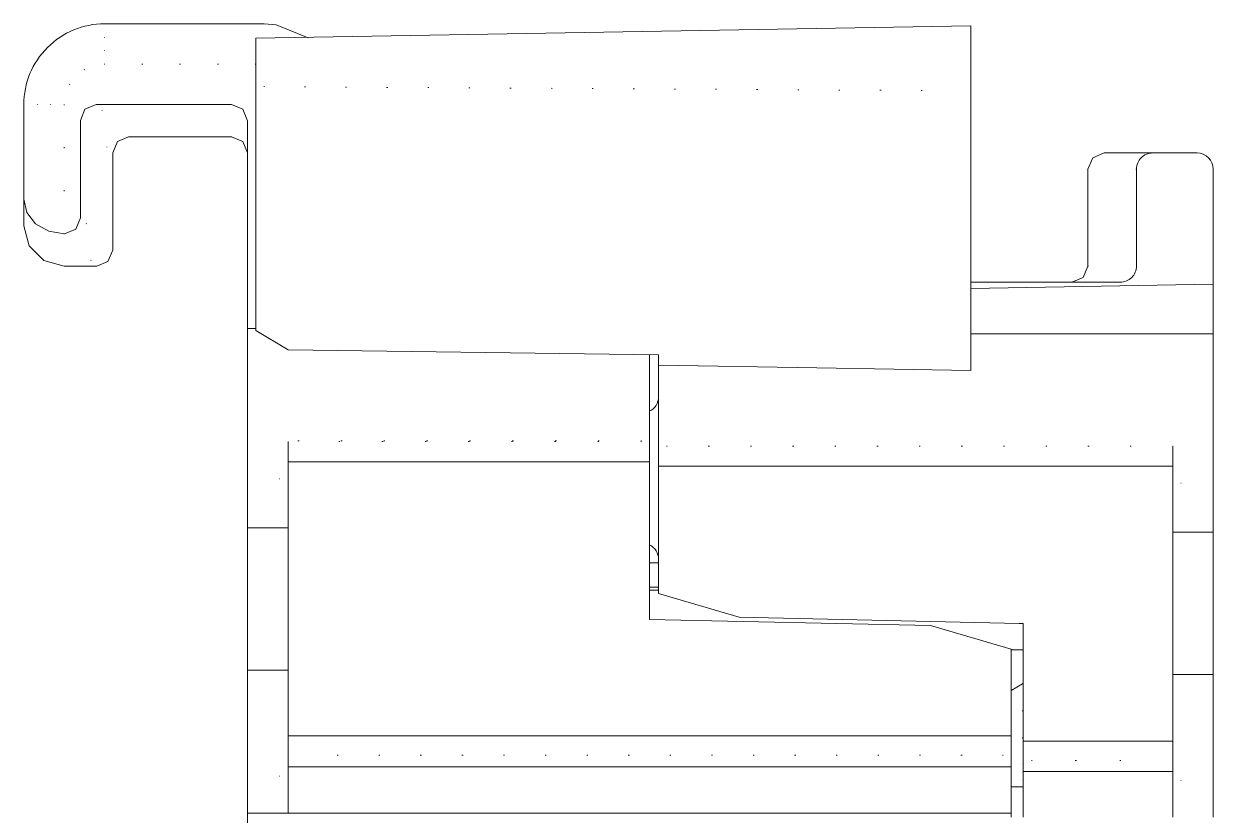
# Model space of a CAD drawing. Header units: inches. Extents: x 17 to 3130, y 15 to 659.
# Drawn here: x 1127.09 to 1141.81, y 257.96 to 267.76 of the extents above; entities that cross this region are included whole.
import ezdxf

# ---------------------------------------------------------------- set-up
doc = ezdxf.new("R2010")
doc.units = ezdxf.units.IN
doc.header["$MEASUREMENT"] = 0
doc.layers.add('Ebene 1', color=7, linetype='Continuous')

msp = doc.modelspace()

# ---------------------------------------------------------------- linework, layer by layer
at = {"layer": 'Ebene 1', "lineweight": 9}
for points in [[(1128.09404, 267.75524), (1127.82894, 267.75514), (1127.57454, 267.64984), (1127.38704, 267.46224), (1127.38704, 267.46224), (1127.19954, 267.27464), (1127.09414, 267.02044), (1127.09414, 266.75524)], [(1141.06414, 266.15524), (1141.01114, 266.15524), (1140.96014, 266.13404), (1140.92274, 266.09654), (1140.92274, 266.09654), (1140.88514, 266.05904), (1140.86414, 266.00824), (1140.86404, 265.95524)], [(1140.66414, 264.55524), (1140.71714, 264.55524), (1140.76804, 264.57624), (1140.80554, 264.61384), (1140.80554, 264.61384), (1140.84304, 264.65124), (1140.86414, 264.70204), (1140.86414, 264.75524)]]:
    msp.add_open_spline(points, degree=3, knots=[0, 0, 0, 0, 0.5, 0.5, 0.5, 0.50000001, 1, 1, 1, 1], dxfattribs=at)
for points in [[(1128.09404, 267.75524), (1128.09404, 267.75524), (1128.09404, 267.75524), (1128.09404, 267.75524)], [(1128.09404, 267.75524), (1128.09404, 267.75524), (1130.06414, 267.75514), (1130.06414, 267.75514)], [(1138.81414, 267.73014), (1138.81414, 267.73014), (1129.96424, 267.57564), (1129.96424, 267.57564)], [(1130.06414, 267.75514), (1130.06414, 267.75514), (1130.06414, 267.75514), (1130.06414, 267.75514)], [(1130.06414, 267.75514), (1130.06414, 267.75514), (1130.06934, 267.75514), (1130.06934, 267.75514)], [(1130.06934, 267.75514), (1130.06934, 267.75514), (1130.06934, 267.75514), (1130.06934, 267.75514)], [(1130.06934, 267.75514), (1130.06934, 267.75514), (1130.21624, 267.74354), (1130.21624, 267.74354)], [(1130.21624, 267.74354), (1130.21624, 267.74354), (1130.21624, 267.74354), (1130.21624, 267.74354)], [(1130.21624, 267.74354), (1130.21624, 267.74354), (1130.61274, 267.58244), (1130.61274, 267.58244)], [(1138.81414, 267.73014), (1138.81414, 267.73014), (1138.81414, 267.73014), (1138.81414, 267.73014)], [(1138.81414, 267.73014), (1138.81414, 267.73014), (1138.81414, 267.66244), (1138.81414, 267.66244)], [(1138.81414, 267.66244), (1138.81414, 267.66244), (1138.81414, 267.66244), (1138.81414, 267.66244)], [(1138.81414, 267.66244), (1138.81414, 267.66244), (1138.81414, 267.47434), (1138.81414, 267.47434)], [(1129.96414, 267.52524), (1129.96414, 267.52524), (1129.96424, 267.57564), (1129.96424, 267.57564)], [(1129.96414, 267.52524), (1129.96414, 267.52524), (1129.96414, 267.52524), (1129.96414, 267.52524)], [(1129.96414, 267.38574), (1129.96414, 267.38574), (1129.96414, 267.52524), (1129.96414, 267.52524)], [(1129.96424, 267.57564), (1129.96424, 267.57564), (1129.96424, 267.57564), (1129.96424, 267.57564)], [(1138.81414, 267.47434), (1138.81414, 267.47434), (1138.81414, 267.47434), (1138.81414, 267.47434)], [(1138.81414, 267.47434), (1138.81414, 267.47434), (1138.81414, 267.20844), (1138.81414, 267.20844)], [(1129.96414, 267.38574), (1129.96414, 267.38574), (1129.96414, 267.38574), (1129.96414, 267.38574)], [(1129.96414, 267.18834), (1129.96414, 267.18834), (1129.96414, 267.38574), (1129.96414, 267.38574)], [(1129.96414, 267.18834), (1129.96414, 267.18834), (1129.96414, 267.18834), (1129.96414, 267.18834)], [(1129.96424, 266.97784), (1129.96424, 266.97784), (1129.96414, 267.18834), (1129.96414, 267.18834)], [(1138.81414, 267.20844), (1138.81414, 267.20844), (1138.81404, 266.92504), (1138.81404, 266.92504)], [(1138.81414, 267.20844), (1138.81414, 267.20844), (1138.81414, 267.20844), (1138.81414, 267.20844)], [(1129.96414, 263.95674), (1129.96414, 263.95674), (1129.96424, 266.97784), (1129.96424, 266.97784)], [(1129.96424, 266.97784), (1129.96424, 266.97784), (1129.96424, 266.97784), (1129.96424, 266.97784)], [(1138.81404, 266.92504), (1138.81404, 266.92504), (1138.81404, 266.92504), (1138.81404, 266.92504)], [(1138.81404, 266.92504), (1138.81404, 266.92504), (1138.81414, 263.46184), (1138.81414, 263.46184)], [(1127.09414, 266.75524), (1127.09414, 266.75524), (1127.09414, 266.75524), (1127.09414, 266.75524)], [(1127.09414, 265.58154), (1127.09414, 265.58154), (1127.09414, 266.75524), (1127.09414, 266.75524)], [(1127.85164, 266.69764), (1127.85164, 266.69764), (1127.99164, 266.75524), (1127.99164, 266.75524)], [(1127.99164, 266.75524), (1127.99164, 266.75524), (1127.99164, 266.75524), (1127.99164, 266.75524)], [(1127.99164, 266.75524), (1127.99164, 266.75524), (1129.66414, 266.75524), (1129.66414, 266.75524)], [(1129.66414, 266.75524), (1129.66414, 266.75524), (1129.66414, 266.75524), (1129.66414, 266.75524)], [(1129.66414, 266.75524), (1129.66414, 266.75524), (1129.80554, 266.69584), (1129.80554, 266.69584)], [(1127.79414, 266.55764), (1127.79414, 266.55764), (1127.85164, 266.69764), (1127.85164, 266.69764)], [(1129.80554, 266.69584), (1129.80554, 266.69584), (1129.80554, 266.69584), (1129.80554, 266.69584)], [(1129.80554, 266.69584), (1129.80554, 266.69584), (1129.86414, 266.55264), (1129.86414, 266.55264)], [(1127.79414, 266.55764), (1127.79414, 266.55764), (1127.79414, 266.55764), (1127.79414, 266.55764)], [(1127.79414, 265.35264), (1127.79414, 265.35264), (1127.79414, 266.55764), (1127.79414, 266.55764)], [(1129.86414, 266.55264), (1129.86414, 266.55264), (1129.86414, 266.55264), (1129.86414, 266.55264)], [(1129.86414, 263.98024), (1129.86414, 263.98024), (1129.86414, 266.55264), (1129.86414, 266.55264)], [(1128.25264, 266.29664), (1128.25264, 266.29664), (1128.19414, 266.15764), (1128.19414, 266.15764)], [(1128.39164, 266.35504), (1128.39164, 266.35504), (1128.25264, 266.29664), (1128.25264, 266.29664)], [(1128.39164, 266.35504), (1128.39164, 266.35504), (1128.39404, 266.35524), (1128.39404, 266.35524)], [(1128.39404, 266.35524), (1128.39404, 266.35524), (1128.39404, 266.35524), (1128.39404, 266.35524)], [(1129.66414, 266.35524), (1129.66414, 266.35524), (1128.39404, 266.35524), (1128.39404, 266.35524)], [(1129.66414, 266.35524), (1129.66414, 266.35524), (1129.66414, 266.35524), (1129.66414, 266.35524)], [(1129.80554, 266.29664), (1129.80554, 266.29664), (1129.66414, 266.35524), (1129.66414, 266.35524)], [(1129.80554, 266.29664), (1129.80554, 266.29664), (1129.80554, 266.29664), (1129.80554, 266.29664)], [(1129.86414, 266.15524), (1129.86414, 266.15524), (1129.80554, 266.29664), (1129.80554, 266.29664)], [(1128.19414, 266.15524), (1128.19414, 266.15524), (1128.19414, 266.15764), (1128.19414, 266.15764)], [(1128.19414, 266.15524), (1128.19414, 266.15524), (1128.19414, 266.15524), (1128.19414, 266.15524)], [(1128.19414, 266.15524), (1128.19414, 266.15524), (1128.19414, 264.95524), (1128.19414, 264.95524)], [(1140.32264, 266.09664), (1140.32264, 266.09664), (1140.46404, 266.15524), (1140.46404, 266.15524)], [(1140.46404, 266.15524), (1140.46404, 266.15524), (1140.46404, 266.15524), (1140.46404, 266.15524)], [(1140.46404, 266.15524), (1140.46404, 266.15524), (1141.06414, 266.15524), (1141.06414, 266.15524)], [(1141.06414, 266.15524), (1141.06414, 266.15524), (1141.06414, 266.15524), (1141.06414, 266.15524)], [(1141.61404, 266.15524), (1141.61404, 266.15524), (1141.06414, 266.15524), (1141.06414, 266.15524)], [(1141.81414, 265.95524), (1141.81414, 266.06564), (1141.72464, 266.15514), (1141.61404, 266.15524)], [(1140.26414, 265.95524), (1140.26414, 265.95524), (1140.32264, 266.09664), (1140.32264, 266.09664)], [(1140.26414, 265.95524), (1140.26414, 265.95524), (1140.26414, 265.95524), (1140.26414, 265.95524)], [(1140.26414, 264.75524), (1140.26414, 264.75524), (1140.26414, 265.95524), (1140.26414, 265.95524)], [(1140.86404, 265.95524), (1140.86404, 265.95524), (1140.86404, 265.95524), (1140.86404, 265.95524)], [(1140.86414, 264.75524), (1140.86414, 264.75524), (1140.86404, 265.95524), (1140.86404, 265.95524)], [(1141.81414, 265.95524), (1141.81414, 265.95524), (1141.81414, 265.95524), (1141.81414, 265.95524)], [(1141.81414, 264.53014), (1141.81414, 264.53014), (1141.81414, 265.95524), (1141.81414, 265.95524)], [(1127.09414, 265.58154), (1127.09414, 265.58154), (1127.09414, 265.58154), (1127.09414, 265.58154)], [(1127.09414, 265.25524), (1127.09414, 265.25524), (1127.09414, 265.58154), (1127.09414, 265.58154)], [(1127.09414, 265.58154), (1127.09414, 265.58154), (1127.09414, 265.58154), (1127.09414, 265.58154)], [(1127.13224, 265.41844), (1127.13224, 265.41844), (1127.09414, 265.58154), (1127.09414, 265.58154)], [(1127.13224, 265.41844), (1127.13224, 265.41844), (1127.13224, 265.41844), (1127.13224, 265.41844)], [(1127.24064, 265.28004), (1127.24064, 265.28004), (1127.13224, 265.41844), (1127.13224, 265.41844)], [(1127.24064, 265.28004), (1127.24064, 265.28004), (1127.24064, 265.28004), (1127.24064, 265.28004)], [(1127.40284, 265.18764), (1127.40284, 265.18764), (1127.24064, 265.28004), (1127.24064, 265.28004)], [(1127.73664, 265.21264), (1127.73664, 265.21264), (1127.79414, 265.35264), (1127.79414, 265.35264)], [(1127.09414, 265.25524), (1127.09414, 265.25524), (1127.09414, 265.25524), (1127.09414, 265.25524)], [(1127.16114, 265.00524), (1127.16114, 265.00524), (1127.09414, 265.25524), (1127.09414, 265.25524)], [(1127.40284, 265.18764), (1127.40284, 265.18764), (1127.40284, 265.18764), (1127.40284, 265.18764)], [(1127.59414, 265.15524), (1127.59414, 265.15524), (1127.40284, 265.18764), (1127.40284, 265.18764)], [(1127.59414, 265.15524), (1127.59414, 265.15524), (1127.59414, 265.15524), (1127.59414, 265.15524)], [(1127.59414, 265.15524), (1127.59414, 265.15524), (1127.59664, 265.15524), (1127.59664, 265.15524)], [(1127.59664, 265.15524), (1127.59664, 265.15524), (1127.73664, 265.21264), (1127.73664, 265.21264)], [(1127.16114, 265.00524), (1127.16114, 265.00524), (1127.16114, 265.00524), (1127.16114, 265.00524)], [(1127.34404, 264.82204), (1127.34404, 264.82204), (1127.16114, 265.00524), (1127.16114, 265.00524)], [(1127.34404, 264.82204), (1127.34404, 264.82204), (1127.34404, 264.82204), (1127.34404, 264.82204)], [(1127.59414, 264.75524), (1127.59414, 264.75524), (1127.34404, 264.82204), (1127.34404, 264.82204)], [(1128.19414, 264.95264), (1128.19414, 264.95264), (1128.13554, 264.81364), (1128.13554, 264.81364)], [(1128.19414, 264.95524), (1128.19414, 264.95524), (1128.19414, 264.95524), (1128.19414, 264.95524)], [(1128.19414, 264.95264), (1128.19414, 264.95264), (1128.19414, 264.95524), (1128.19414, 264.95524)], [(1127.59414, 264.75524), (1127.59414, 264.75524), (1127.59414, 264.75524), (1127.59414, 264.75524)], [(1127.99414, 264.75524), (1127.99414, 264.75524), (1127.59414, 264.75524), (1127.59414, 264.75524)], [(1127.99414, 264.75524), (1127.99414, 264.75524), (1127.99414, 264.75524), (1127.99414, 264.75524)], [(1127.99414, 264.75524), (1127.99414, 264.75524), (1127.99664, 264.75524), (1127.99664, 264.75524)], [(1128.13554, 264.81364), (1128.13554, 264.81364), (1127.99664, 264.75524), (1127.99664, 264.75524)], [(1140.20554, 264.61384), (1140.20554, 264.61384), (1140.26414, 264.75524), (1140.26414, 264.75524)], [(1138.81414, 264.55524), (1138.81414, 264.55524), (1138.81414, 264.55524), (1138.81414, 264.55524)], [(1140.66414, 264.55524), (1140.66414, 264.55524), (1138.81414, 264.55524), (1138.81414, 264.55524)], [(1141.81414, 264.53024), (1141.81414, 264.53024), (1138.81414, 264.47774), (1138.81414, 264.47774)], [(1140.06414, 264.55524), (1140.06414, 264.55524), (1140.20554, 264.61384), (1140.20554, 264.61384)], [(1141.81414, 264.53024), (1141.81414, 264.53024), (1141.81414, 264.53024), (1141.81414, 264.53024)], [(1141.81414, 264.53024), (1141.81414, 264.53024), (1141.81424, 263.91454), (1141.81424, 263.91454)], [(1129.86414, 263.98024), (1129.86414, 263.98024), (1129.86414, 263.98024), (1129.86414, 263.98024)], [(1129.86414, 263.98024), (1129.86414, 263.98024), (1129.86414, 263.92664), (1129.86414, 263.92664)], [(1129.86414, 263.98024), (1129.86414, 263.98024), (1129.86414, 263.98024), (1129.86414, 263.98024)], [(1129.96424, 263.98024), (1129.96424, 263.98024), (1129.86414, 263.98024), (1129.86414, 263.98024)], [(1129.96414, 263.95674), (1129.96414, 263.95674), (1129.96414, 263.95674), (1129.96414, 263.95674)], [(1130.36414, 263.71864), (1130.36414, 263.71864), (1129.96414, 263.95674), (1129.96414, 263.95674)], [(1129.86414, 263.92664), (1129.86414, 263.92664), (1129.86414, 263.92664), (1129.86414, 263.92664)], [(1129.86414, 263.92664), (1129.86414, 263.92664), (1129.86414, 263.77184), (1129.86414, 263.77184)], [(1138.81414, 263.91454), (1138.81414, 263.91454), (1138.81414, 263.91454), (1138.81414, 263.91454)], [(1138.81414, 263.91454), (1138.81414, 263.91454), (1141.81424, 263.91454), (1141.81424, 263.91454)], [(1141.81424, 263.91454), (1141.81424, 263.91454), (1141.81414, 263.86104), (1141.81414, 263.86104)], [(1141.81414, 263.86104), (1141.81414, 263.86104), (1141.81414, 263.86104), (1141.81414, 263.86104)], [(1141.81414, 263.86104), (1141.81414, 263.86104), (1141.81414, 263.70614), (1141.81414, 263.70614)], [(1141.81424, 263.91454), (1141.81424, 263.91454), (1141.81424, 263.91454), (1141.81424, 263.91454)], [(1129.86414, 263.77184), (1129.86414, 263.77184), (1129.86414, 263.77184), (1129.86414, 263.77184)], [(1129.86414, 263.77184), (1129.86414, 263.77184), (1129.86414, 263.53214), (1129.86414, 263.53214)], [(1130.36414, 263.71864), (1130.36414, 263.71864), (1130.36414, 263.71864), (1130.36414, 263.71864)], [(1134.94914, 263.65424), (1134.94914, 263.65424), (1130.36414, 263.71864), (1130.36414, 263.71864)], [(1134.83904, 263.65584), (1134.83904, 263.65584), (1134.83904, 263.65584), (1134.83904, 263.65584)], [(1134.83904, 263.65584), (1134.83904, 263.65584), (1134.83914, 263.33324), (1134.83914, 263.33324)], [(1134.94914, 263.65424), (1134.94914, 263.65424), (1134.94914, 263.65424), (1134.94914, 263.65424)], [(1134.94914, 263.52844), (1134.94914, 263.52844), (1134.94914, 263.65424), (1134.94914, 263.65424)], [(1141.81414, 263.70614), (1141.81414, 263.70614), (1141.81414, 263.70614), (1141.81414, 263.70614)], [(1141.81414, 263.70614), (1141.81414, 263.70614), (1141.81414, 263.46644), (1141.81414, 263.46644)], [(1129.86414, 263.53214), (1129.86414, 263.53214), (1129.86414, 263.53214), (1129.86414, 263.53214)], [(1129.86414, 263.53214), (1129.86414, 263.53214), (1129.86414, 263.23344), (1129.86414, 263.23344)], [(1134.94914, 263.52844), (1134.94914, 263.52844), (1134.94914, 263.52844), (1134.94914, 263.52844)], [(1136.90874, 263.49564), (1136.90874, 263.49564), (1134.94914, 263.52844), (1134.94914, 263.52844)], [(1134.94914, 263.52844), (1134.94914, 263.52844), (1134.94914, 263.52844), (1134.94914, 263.52844)], [(1134.94914, 263.52844), (1134.94914, 263.52844), (1134.94914, 263.21664), (1134.94914, 263.21664)], [(1136.90874, 263.49564), (1136.90874, 263.49564), (1136.90874, 263.49564), (1136.90874, 263.49564)], [(1138.81414, 263.46184), (1138.81414, 263.46184), (1136.90874, 263.49564), (1136.90874, 263.49564)], [(1141.81414, 263.46644), (1141.81414, 263.46644), (1141.81414, 263.46644), (1141.81414, 263.46644)], [(1141.81414, 263.46644), (1141.81414, 263.46644), (1141.81414, 263.16764), (1141.81414, 263.16764)], [(1129.86414, 263.23344), (1129.86414, 263.23344), (1129.86414, 263.23344), (1129.86414, 263.23344)], [(1129.86414, 263.23344), (1129.86414, 263.23344), (1129.86414, 262.90744), (1129.86414, 262.90744)], [(1134.83914, 263.33324), (1134.83914, 263.33324), (1134.83914, 263.33324), (1134.83914, 263.33324)], [(1134.83914, 263.33324), (1134.83914, 263.33324), (1134.83914, 262.95984), (1134.83914, 262.95984)], [(1134.94914, 263.21664), (1134.94914, 263.21664), (1134.94914, 263.21664), (1134.94914, 263.21664)], [(1134.94914, 263.21664), (1134.94914, 263.21664), (1134.94914, 262.86724), (1134.94914, 262.86724)], [(1134.83914, 262.95664), (1134.90654, 262.99054), (1134.94914, 263.05964), (1134.94914, 263.13524)], [(1141.81414, 263.16764), (1141.81414, 263.16764), (1141.81414, 263.16764), (1141.81414, 263.16764)], [(1141.81414, 263.16764), (1141.81414, 263.16764), (1141.81414, 262.84194), (1141.81414, 262.84194)], [(1129.86414, 262.90744), (1129.86414, 262.90744), (1129.86414, 262.90744), (1129.86414, 262.90744)], [(1129.86414, 262.90744), (1129.86414, 262.90744), (1129.86414, 262.58944), (1129.86414, 262.58944)], [(1134.83914, 262.95984), (1134.83914, 262.95984), (1134.83914, 262.95984), (1134.83914, 262.95984)], [(1134.83914, 262.95984), (1134.83914, 262.95984), (1134.83914, 262.58944), (1134.83914, 262.58944)], [(1134.94914, 262.86724), (1134.94914, 262.86724), (1134.94914, 262.86724), (1134.94914, 262.86724)], [(1134.94914, 262.86724), (1134.94914, 262.86724), (1134.94914, 262.52384), (1134.94914, 262.52384)], [(1141.81414, 262.84194), (1141.81414, 262.84194), (1141.81414, 262.84194), (1141.81414, 262.84194)], [(1141.81414, 262.84194), (1141.81414, 262.84194), (1141.81424, 262.52384), (1141.81424, 262.52384)], [(1129.86414, 262.58944), (1129.86414, 262.58944), (1129.86414, 262.58944), (1129.86414, 262.58944)], [(1129.86414, 262.58944), (1129.86414, 262.58944), (1129.86414, 262.12244), (1129.86414, 262.12244)], [(1130.36414, 262.58264), (1130.36414, 262.58264), (1130.36414, 262.58264), (1130.36414, 262.58264)], [(1130.36414, 262.58264), (1130.36414, 262.58264), (1130.36414, 262.12244), (1130.36414, 262.12244)], [(1134.83914, 262.58944), (1134.83914, 262.58944), (1134.83914, 262.58944), (1134.83914, 262.58944)], [(1134.83914, 262.58944), (1134.83914, 262.58944), (1134.83914, 262.58264), (1134.83914, 262.58264)], [(1134.83914, 262.58264), (1134.83914, 262.58264), (1134.83914, 262.58264), (1134.83914, 262.58264)], [(1134.83914, 262.39984), (1134.83914, 262.39984), (1134.83914, 262.58264), (1134.83914, 262.58264)], [(1134.94914, 262.52384), (1134.94914, 262.52384), (1134.94914, 262.52384), (1134.94914, 262.52384)], [(1134.94914, 262.52384), (1134.94914, 262.52384), (1134.94914, 262.34324), (1134.94914, 262.34324)], [(1141.31414, 262.52394), (1141.31414, 262.52394), (1141.31414, 262.52394), (1141.31414, 262.52394)], [(1141.31414, 262.52394), (1141.31414, 262.52394), (1141.31414, 262.06804), (1141.31414, 262.06804)], [(1141.81424, 262.52384), (1141.81424, 262.52384), (1141.81414, 262.06804), (1141.81414, 262.06804)], [(1141.81424, 262.52384), (1141.81424, 262.52384), (1141.81424, 262.52384), (1141.81424, 262.52384)], [(1130.36414, 262.33144), (1130.36414, 262.33144), (1130.36414, 262.33144), (1130.36414, 262.33144)], [(1130.36414, 262.33144), (1130.36414, 262.33144), (1134.83914, 262.33144), (1134.83914, 262.33144)], [(1134.83914, 262.39984), (1134.83914, 262.39984), (1134.83914, 262.39984), (1134.83914, 262.39984)], [(1134.83914, 262.33144), (1134.83914, 262.33144), (1134.83914, 262.39984), (1134.83914, 262.39984)], [(1134.83914, 262.33134), (1134.83914, 262.33134), (1134.83914, 262.33134), (1134.83914, 262.33134)], [(1134.83914, 262.33134), (1134.83914, 262.33134), (1134.83914, 260.38024), (1134.83914, 260.38024)], [(1134.94914, 262.34324), (1134.94914, 262.34324), (1134.94914, 262.34324), (1134.94914, 262.34324)], [(1134.94914, 262.34324), (1134.94914, 262.34324), (1134.94914, 262.27534), (1134.94914, 262.27534)], [(1134.94914, 262.27534), (1134.94914, 262.27534), (1141.31414, 262.27544), (1141.31414, 262.27544)], [(1134.94914, 262.27534), (1134.94914, 262.27534), (1134.94914, 262.27534), (1134.94914, 262.27534)], [(1134.94914, 262.27534), (1134.94914, 262.27534), (1134.94914, 262.27534), (1134.94914, 262.27534)], [(1134.94914, 262.27534), (1134.94914, 262.27534), (1134.94914, 260.69974), (1134.94914, 260.69974)], [(1129.86414, 262.12244), (1129.86414, 262.12244), (1129.86414, 262.12244), (1129.86414, 262.12244)], [(1129.86414, 262.12244), (1129.86414, 262.12244), (1129.86414, 261.80204), (1129.86414, 261.80204)], [(1130.36414, 262.12244), (1130.36414, 262.12244), (1130.36414, 262.12244), (1130.36414, 262.12244)], [(1130.36414, 262.12244), (1130.36414, 262.12244), (1130.36414, 261.80204), (1130.36414, 261.80204)], [(1141.31414, 262.06804), (1141.31414, 262.06804), (1141.31414, 262.06804), (1141.31414, 262.06804)], [(1141.31414, 262.06804), (1141.31414, 262.06804), (1141.31414, 261.74744), (1141.31414, 261.74744)], [(1141.81414, 262.06804), (1141.81414, 262.06804), (1141.81414, 262.06804), (1141.81414, 262.06804)], [(1141.81414, 262.06804), (1141.81414, 262.06804), (1141.81414, 261.74744), (1141.81414, 261.74744)], [(1129.86414, 261.80204), (1129.86414, 261.80204), (1129.86414, 261.80204), (1129.86414, 261.80204)], [(1129.86414, 261.80204), (1129.86414, 261.80204), (1129.86414, 261.58814), (1129.86414, 261.58814)], [(1130.36414, 261.80204), (1130.36414, 261.80204), (1130.36414, 261.80204), (1130.36414, 261.80204)], [(1130.36414, 261.80204), (1130.36414, 261.80204), (1130.36414, 261.58814), (1130.36414, 261.58814)], [(1141.31414, 261.74744), (1141.31414, 261.74744), (1141.31414, 261.74744), (1141.31414, 261.74744)], [(1141.31414, 261.74744), (1141.31414, 261.74744), (1141.31414, 261.53374), (1141.31414, 261.53374)], [(1141.81414, 261.74744), (1141.81414, 261.74744), (1141.81414, 261.74744), (1141.81414, 261.74744)], [(1141.81414, 261.74744), (1141.81414, 261.74744), (1141.81414, 261.53364), (1141.81414, 261.53364)], [(1129.86414, 261.58814), (1129.86414, 261.58814), (1129.86414, 261.58814), (1129.86414, 261.58814)], [(1129.86414, 261.58814), (1129.86414, 261.58814), (1129.86414, 261.51314), (1129.86414, 261.51314)], [(1130.36414, 261.58814), (1130.36414, 261.58814), (1130.36414, 261.58814), (1130.36414, 261.58814)], [(1130.36414, 261.58814), (1130.36414, 261.58814), (1130.36414, 261.51314), (1130.36414, 261.51314)], [(1129.86414, 261.51314), (1129.86414, 261.51314), (1129.86414, 261.51314), (1129.86414, 261.51314)], [(1129.86414, 261.51314), (1129.86414, 261.51314), (1130.36414, 261.51314), (1130.36414, 261.51314)], [(1129.86414, 261.51314), (1129.86414, 261.51314), (1129.86414, 261.51314), (1129.86414, 261.51314)], [(1129.86414, 259.75174), (1129.86414, 259.75174), (1129.86414, 261.51314), (1129.86414, 261.51314)], [(1130.36414, 261.51314), (1130.36414, 261.51314), (1130.36414, 261.51314), (1130.36414, 261.51314)], [(1130.36414, 259.75164), (1130.36414, 259.75164), (1130.36414, 261.51314), (1130.36414, 261.51314)], [(1141.31414, 261.53374), (1141.31414, 261.53374), (1141.31414, 261.53374), (1141.31414, 261.53374)], [(1141.31414, 261.53374), (1141.31414, 261.53374), (1141.31414, 261.45874), (1141.31414, 261.45874)], [(1141.31414, 261.45874), (1141.31414, 261.45874), (1141.31414, 261.45874), (1141.31414, 261.45874)], [(1141.31414, 261.45874), (1141.31414, 261.45874), (1141.81414, 261.45874), (1141.81414, 261.45874)], [(1141.31414, 261.45874), (1141.31414, 261.45874), (1141.31414, 261.45874), (1141.31414, 261.45874)], [(1141.31414, 261.45874), (1141.31414, 261.45874), (1141.31414, 259.69714), (1141.31414, 259.69714)], [(1141.81414, 261.53364), (1141.81414, 261.53364), (1141.81414, 261.53364), (1141.81414, 261.53364)], [(1141.81414, 261.53364), (1141.81414, 261.53364), (1141.81414, 261.45874), (1141.81414, 261.45874)], [(1141.81414, 261.45874), (1141.81414, 261.45874), (1141.81414, 261.45874), (1141.81414, 261.45874)], [(1141.81414, 261.45874), (1141.81414, 261.45874), (1141.81414, 259.69724), (1141.81414, 259.69724)], [(1134.94914, 261.12514), (1134.94914, 261.20074), (1134.90654, 261.26984), (1134.83904, 261.30374)], [(1134.83914, 261.08014), (1134.83914, 261.08014), (1134.83914, 261.08014), (1134.83914, 261.08014)], [(1134.83914, 261.08014), (1134.83914, 261.08014), (1134.94914, 261.08014), (1134.94914, 261.08014)], [(1134.83914, 261.08014), (1134.83914, 261.08014), (1134.83914, 261.08014), (1134.83914, 261.08014)], [(1134.94914, 261.08014), (1134.94914, 261.08014), (1134.83914, 261.08014), (1134.83914, 261.08014)], [(1134.94914, 260.69974), (1134.94914, 260.69974), (1134.94914, 260.69974), (1134.94914, 260.69974)], [(1134.94914, 260.69974), (1134.94914, 260.69974), (1135.94884, 260.40784), (1135.94884, 260.40784)], [(1135.94884, 260.40784), (1135.94884, 260.40784), (1135.94884, 260.40784), (1135.94884, 260.40784)], [(1135.94884, 260.40784), (1135.94884, 260.40784), (1139.41404, 260.33024), (1139.41404, 260.33024)], [(1134.83914, 260.38024), (1134.83914, 260.38024), (1134.83914, 260.38024), (1134.83914, 260.38024)], [(1138.31434, 260.30254), (1138.31434, 260.30254), (1134.83914, 260.38024), (1134.83914, 260.38024)], [(1138.31434, 260.30254), (1138.31434, 260.30254), (1138.31434, 260.30254), (1138.31434, 260.30254)], [(1139.31414, 260.01044), (1139.31414, 260.01044), (1138.31434, 260.30254), (1138.31434, 260.30254)], [(1139.41404, 260.33024), (1139.41404, 260.33024), (1139.41404, 260.33024), (1139.41404, 260.33024)], [(1139.41404, 260.33024), (1139.41404, 260.33024), (1139.46404, 260.33024), (1139.46404, 260.33024)], [(1139.46404, 260.33024), (1139.46404, 260.33024), (1139.46404, 260.33024), (1139.46404, 260.33024)], [(1139.46404, 260.33024), (1139.46404, 260.33024), (1139.46404, 258.87234), (1139.46404, 258.87234)], [(1139.31414, 260.01044), (1139.31414, 260.01044), (1139.31414, 260.01044), (1139.31414, 260.01044)], [(1139.31414, 258.93704), (1139.31414, 258.93704), (1139.31414, 260.01044), (1139.31414, 260.01044)], [(1129.86414, 259.75174), (1129.86414, 259.75174), (1129.86414, 259.75174), (1129.86414, 259.75174)], [(1129.86414, 259.75174), (1129.86414, 259.75174), (1129.86414, 259.53204), (1129.86414, 259.53204)], [(1129.86414, 259.75174), (1129.86414, 259.75174), (1129.86414, 259.75174), (1129.86414, 259.75174)], [(1130.36414, 259.75164), (1130.36414, 259.75164), (1129.86414, 259.75174), (1129.86414, 259.75174)], [(1130.36414, 259.75164), (1130.36414, 259.75164), (1130.36404, 259.53204), (1130.36404, 259.53204)], [(1130.36414, 259.75164), (1130.36414, 259.75164), (1130.36414, 259.75164), (1130.36414, 259.75164)], [(1141.31414, 259.69714), (1141.31414, 259.69714), (1141.81414, 259.69724), (1141.81414, 259.69724)], [(1141.31414, 259.69714), (1141.31414, 259.69714), (1141.31414, 259.69714), (1141.31414, 259.69714)], [(1141.31414, 259.69714), (1141.31414, 259.69714), (1141.31414, 259.69714), (1141.31414, 259.69714)], [(1141.31414, 259.69714), (1141.31414, 259.69714), (1141.31414, 259.47764), (1141.31414, 259.47764)], [(1141.81414, 259.69724), (1141.81414, 259.69724), (1141.81414, 259.69724), (1141.81414, 259.69724)], [(1141.81414, 259.69724), (1141.81414, 259.69724), (1141.81414, 259.47764), (1141.81414, 259.47764)], [(1129.86414, 259.53204), (1129.86414, 259.53204), (1129.86414, 259.53204), (1129.86414, 259.53204)], [(1129.86414, 259.53204), (1129.86414, 259.53204), (1129.86414, 259.20584), (1129.86414, 259.20584)], [(1130.36404, 259.53204), (1130.36404, 259.53204), (1130.36404, 259.53204), (1130.36404, 259.53204)], [(1130.36404, 259.53204), (1130.36404, 259.53204), (1130.36414, 259.20584), (1130.36414, 259.20584)], [(1139.45404, 259.58164), (1139.45404, 259.58164), (1139.31414, 259.50074), (1139.31414, 259.50074)], [(1139.46404, 259.58714), (1139.46074, 259.58534), (1139.45744, 259.58344), (1139.45404, 259.58164)], [(1141.31414, 259.47764), (1141.31414, 259.47764), (1141.31414, 259.47764), (1141.31414, 259.47764)], [(1141.31414, 259.47764), (1141.31414, 259.47764), (1141.31414, 259.15134), (1141.31414, 259.15134)], [(1141.81414, 259.47764), (1141.81414, 259.47764), (1141.81414, 259.47764), (1141.81414, 259.47764)], [(1141.81414, 259.47764), (1141.81414, 259.47764), (1141.81414, 259.15134), (1141.81414, 259.15134)], [(1129.86414, 259.20584), (1129.86414, 259.20584), (1129.86414, 259.20584), (1129.86414, 259.20584)], [(1129.86414, 259.20584), (1129.86414, 259.20584), (1129.86414, 258.82244), (1129.86414, 258.82244)], [(1130.36414, 259.20584), (1130.36414, 259.20584), (1130.36414, 259.20584), (1130.36414, 259.20584)], [(1130.36414, 259.20584), (1130.36414, 259.20584), (1130.36414, 258.82244), (1130.36414, 258.82244)], [(1141.31414, 259.15134), (1141.31414, 259.15134), (1141.31414, 259.15134), (1141.31414, 259.15134)], [(1141.31414, 259.15134), (1141.31414, 259.15134), (1141.31414, 258.76804), (1141.31414, 258.76804)], [(1141.81414, 259.15134), (1141.81414, 259.15134), (1141.81414, 259.15134), (1141.81414, 259.15134)], [(1141.81414, 259.15134), (1141.81414, 259.15134), (1141.81414, 258.76804), (1141.81414, 258.76804)], [(1130.36414, 258.93704), (1130.36414, 258.93704), (1130.36414, 258.93704), (1130.36414, 258.93704)], [(1139.31414, 258.93704), (1139.31414, 258.93704), (1130.36414, 258.93704), (1130.36414, 258.93704)], [(1139.31414, 258.93704), (1139.31414, 258.93704), (1139.31414, 258.93704), (1139.31414, 258.93704)], [(1139.31414, 258.69844), (1139.31414, 258.69844), (1139.31414, 258.93704), (1139.31414, 258.93704)], [(1129.86414, 258.82244), (1129.86414, 258.82244), (1129.86404, 258.44044), (1129.86404, 258.44044)], [(1129.86414, 258.82244), (1129.86414, 258.82244), (1129.86414, 258.82244), (1129.86414, 258.82244)], [(1130.36414, 258.82244), (1130.36414, 258.82244), (1130.36414, 258.82244), (1130.36414, 258.82244)], [(1130.36414, 258.82244), (1130.36414, 258.82244), (1130.36414, 258.44044), (1130.36414, 258.44044)], [(1139.46404, 258.87234), (1139.46404, 258.87234), (1139.46404, 258.87234), (1139.46404, 258.87234)], [(1139.46404, 258.87234), (1139.46404, 258.87234), (1139.46404, 258.63404), (1139.46404, 258.63404)], [(1139.46404, 258.87234), (1139.46404, 258.87234), (1139.46404, 258.87234), (1139.46404, 258.87234)], [(1139.46404, 258.87234), (1139.46404, 258.87234), (1141.31414, 258.87234), (1141.31414, 258.87234)], [(1139.31414, 258.69844), (1139.31414, 258.69844), (1139.31414, 258.69844), (1139.31414, 258.69844)], [(1139.31414, 258.62164), (1139.31414, 258.62164), (1139.31414, 258.69844), (1139.31414, 258.69844)], [(1139.46404, 258.63404), (1139.46404, 258.63404), (1139.46404, 258.63404), (1139.46404, 258.63404)], [(1139.46404, 258.56164), (1139.46404, 258.56164), (1139.46404, 258.63404), (1139.46404, 258.63404)], [(1141.31414, 258.76804), (1141.31414, 258.76804), (1141.31414, 258.76804), (1141.31414, 258.76804)], [(1141.31414, 258.76804), (1141.31414, 258.76804), (1141.31414, 258.38604), (1141.31414, 258.38604)], [(1141.81414, 258.76804), (1141.81414, 258.76804), (1141.81414, 258.76804), (1141.81414, 258.76804)], [(1141.81414, 258.76804), (1141.81414, 258.76804), (1141.81414, 258.38604), (1141.81414, 258.38604)], [(1130.36414, 258.55384), (1130.36414, 258.55384), (1130.36414, 258.55384), (1130.36414, 258.55384)], [(1139.31414, 258.55384), (1139.31414, 258.55384), (1130.36414, 258.55384), (1130.36414, 258.55384)], [(1139.31414, 258.55384), (1139.31414, 258.55384), (1139.31404, 258.46794), (1139.31404, 258.46794)], [(1139.31414, 258.62164), (1139.31414, 258.62164), (1139.31414, 258.62164), (1139.31414, 258.62164)], [(1139.31414, 258.55384), (1139.31414, 258.55384), (1139.31414, 258.62164), (1139.31414, 258.62164)], [(1139.31414, 258.55384), (1139.31414, 258.55384), (1139.31414, 258.55384), (1139.31414, 258.55384)], [(1139.46404, 258.56164), (1139.46404, 258.56164), (1139.46404, 258.56164), (1139.46404, 258.56164)], [(1139.46404, 258.49714), (1139.46404, 258.49714), (1139.46404, 258.56164), (1139.46404, 258.56164)], [(1139.46404, 258.49714), (1139.46404, 258.49714), (1139.46404, 258.49714), (1139.46404, 258.49714)], [(1141.31414, 258.49714), (1141.31414, 258.49714), (1139.46404, 258.49714), (1139.46404, 258.49714)], [(1139.46404, 258.49714), (1139.46404, 258.49714), (1139.46404, 258.49714), (1139.46404, 258.49714)], [(1139.46404, 258.49714), (1139.46404, 258.49714), (1139.46404, 258.41214), (1139.46404, 258.41214)], [(1129.86404, 258.44044), (1129.86404, 258.44044), (1129.86404, 258.44044), (1129.86404, 258.44044)], [(1129.86404, 258.44044), (1129.86404, 258.44044), (1129.86414, 257.98024), (1129.86414, 257.98024)], [(1130.36414, 258.44044), (1130.36414, 258.44044), (1130.36414, 258.44044), (1130.36414, 258.44044)], [(1130.36414, 258.44044), (1130.36414, 258.44044), (1130.36414, 257.98024), (1130.36414, 257.98024)], [(1139.31404, 258.46794), (1139.31404, 258.46794), (1139.31404, 258.46794), (1139.31404, 258.46794)], [(1139.31404, 258.46794), (1139.31404, 258.46794), (1139.31414, 258.24574), (1139.31414, 258.24574)], [(1139.46404, 258.41214), (1139.46404, 258.41214), (1139.46404, 258.41214), (1139.46404, 258.41214)], [(1139.46404, 258.41214), (1139.46404, 258.41214), (1139.46404, 258.19274), (1139.46404, 258.19274)], [(1141.31414, 258.38604), (1141.31414, 258.38604), (1141.31414, 258.38604), (1141.31414, 258.38604)], [(1141.31414, 257.93024), (1141.31414, 257.93024), (1141.31414, 258.38604), (1141.31414, 258.38604)], [(1141.81414, 258.38604), (1141.81414, 258.38604), (1141.81414, 258.38604), (1141.81414, 258.38604)], [(1141.81414, 257.93024), (1141.81414, 257.93024), (1141.81414, 258.38604), (1141.81414, 258.38604)], [(1139.31414, 258.30524), (1139.31414, 258.30524), (1139.31414, 258.30524), (1139.31414, 258.30524)], [(1139.31414, 258.30524), (1139.31414, 258.30524), (1139.46404, 258.30524), (1139.46404, 258.30524)], [(1139.31414, 258.24574), (1139.31414, 258.24574), (1139.31414, 258.24574), (1139.31414, 258.24574)], [(1139.31414, 258.24574), (1139.31414, 258.24574), (1139.31414, 257.98024), (1139.31414, 257.98024)], [(1139.46404, 258.19274), (1139.46404, 258.19274), (1139.46404, 258.19274), (1139.46404, 258.19274)], [(1139.46404, 258.19274), (1139.46404, 258.19274), (1139.46404, 257.93024), (1139.46404, 257.93024)], [(1129.86414, 257.98024), (1129.86414, 257.98024), (1129.86414, 257.98024), (1129.86414, 257.98024)], [(1129.86414, 257.98024), (1129.86414, 257.98024), (1129.86414, 236.31074), (1129.86414, 236.31074)], [(1129.86414, 257.98024), (1129.86414, 257.98024), (1129.86414, 257.98024), (1129.86414, 257.98024)], [(1130.36414, 257.98024), (1130.36414, 257.98024), (1129.86414, 257.98024), (1129.86414, 257.98024)], [(1130.36414, 257.98024), (1130.36414, 257.98024), (1130.36414, 257.98024), (1130.36414, 257.98024)], [(1139.31414, 257.98024), (1139.31414, 257.98024), (1130.36414, 257.98024), (1130.36414, 257.98024)], [(1139.31414, 257.98024), (1139.31414, 257.98024), (1139.31414, 257.98024), (1139.31414, 257.98024)], [(1139.31414, 257.98024), (1139.31414, 257.98024), (1139.31414, 257.93024), (1139.31414, 257.93024)]]:
    msp.add_open_spline(points, degree=3, dxfattribs=at)
at = {"layer": 'Ebene 1', "color": 3, "lineweight": 9}
for points in [[(1128.09414, 267.59084), (1128.09414, 267.59084), (1128.09414, 267.59084), (1128.09414, 267.59084)], [(1128.09414, 267.58624), (1128.09414, 267.58624), (1128.09414, 267.59084), (1128.09414, 267.59084)], [(1128.09414, 267.42414), (1128.09414, 267.42414), (1128.09414, 267.42414), (1128.09414, 267.42414)], [(1128.09414, 267.41964), (1128.09414, 267.41964), (1128.09414, 267.42414), (1128.09414, 267.42414)], [(1127.84754, 267.18904), (1127.84754, 267.18904), (1127.84164, 267.18564), (1127.84164, 267.18564)], [(1128.09414, 267.25524), (1128.09414, 267.25524), (1128.09074, 267.25424), (1128.09074, 267.25424)], [(1128.09414, 267.25744), (1128.09414, 267.25744), (1128.09414, 267.25744), (1128.09414, 267.25744)], [(1128.09414, 267.25524), (1128.09414, 267.25524), (1128.09414, 267.25744), (1128.09414, 267.25744)], [(1128.55524, 267.25524), (1128.55524, 267.25524), (1128.55524, 267.25524), (1128.55524, 267.25524)], [(1128.56784, 267.25524), (1128.56784, 267.25524), (1128.55524, 267.25524), (1128.55524, 267.25524)], [(1129.02274, 267.25524), (1129.02274, 267.25524), (1129.02274, 267.25524), (1129.02274, 267.25524)], [(1129.03544, 267.25524), (1129.03544, 267.25524), (1129.02274, 267.25524), (1129.02274, 267.25524)], [(1129.49024, 267.25524), (1129.49024, 267.25524), (1129.49024, 267.25524), (1129.49024, 267.25524)], [(1129.50294, 267.25524), (1129.50294, 267.25524), (1129.49024, 267.25524), (1129.49024, 267.25524)], [(1129.95764, 267.25524), (1129.95764, 267.25524), (1129.95764, 267.25524), (1129.95764, 267.25524)], [(1129.96414, 267.25524), (1129.96414, 267.25524), (1129.95764, 267.25524), (1129.95764, 267.25524)], [(1127.66364, 267.00764), (1127.66364, 267.00764), (1127.66024, 267.00174), (1127.66024, 267.00174)], [(1130.06434, 266.97724), (1130.06434, 266.97724), (1130.06434, 266.97724), (1130.06434, 266.97724)], [(1130.06434, 266.97724), (1130.06434, 266.97724), (1130.07114, 266.97724), (1130.07114, 266.97724)], [(1130.56614, 266.97414), (1130.56614, 266.97414), (1130.56614, 266.97414), (1130.56614, 266.97414)], [(1130.56614, 266.97414), (1130.56614, 266.97414), (1130.58004, 266.97404), (1130.58004, 266.97404)], [(1131.07494, 266.97114), (1131.07494, 266.97114), (1131.07494, 266.97114), (1131.07494, 266.97114)], [(1131.07494, 266.97114), (1131.07494, 266.97114), (1131.08874, 266.97114), (1131.08874, 266.97114)], [(1131.58374, 266.96814), (1131.58374, 266.96814), (1131.58374, 266.96814), (1131.58374, 266.96814)], [(1131.58374, 266.96814), (1131.58374, 266.96814), (1131.59764, 266.96804), (1131.59764, 266.96804)], [(1132.09254, 266.96504), (1132.09254, 266.96504), (1132.09254, 266.96504), (1132.09254, 266.96504)], [(1132.09254, 266.96504), (1132.09254, 266.96504), (1132.10634, 266.96504), (1132.10634, 266.96504)], [(1132.60134, 266.96204), (1132.60134, 266.96204), (1132.60134, 266.96204), (1132.60134, 266.96204)], [(1132.60134, 266.96204), (1132.60134, 266.96204), (1132.61524, 266.96204), (1132.61524, 266.96204)], [(1133.11024, 266.95904), (1133.11024, 266.95904), (1133.11024, 266.95904), (1133.11024, 266.95904)], [(1133.11024, 266.95904), (1133.11024, 266.95904), (1133.12404, 266.95894), (1133.12404, 266.95894)], [(1133.61904, 266.95604), (1133.61904, 266.95604), (1133.61904, 266.95604), (1133.61904, 266.95604)], [(1133.61904, 266.95604), (1133.61904, 266.95604), (1133.63274, 266.95584), (1133.63274, 266.95584)], [(1134.12784, 266.95294), (1134.12784, 266.95294), (1134.12784, 266.95294), (1134.12784, 266.95294)], [(1134.12784, 266.95294), (1134.12784, 266.95294), (1134.14174, 266.95284), (1134.14174, 266.95284)], [(1134.63664, 266.94994), (1134.63664, 266.94994), (1134.63664, 266.94994), (1134.63664, 266.94994)], [(1134.63664, 266.94994), (1134.63664, 266.94994), (1134.65044, 266.94984), (1134.65044, 266.94984)], [(1135.14544, 266.94684), (1135.14544, 266.94684), (1135.14544, 266.94684), (1135.14544, 266.94684)], [(1135.14544, 266.94684), (1135.14544, 266.94684), (1135.15924, 266.94674), (1135.15924, 266.94674)], [(1135.65434, 266.94384), (1135.65434, 266.94384), (1135.65434, 266.94384), (1135.65434, 266.94384)], [(1135.65434, 266.94384), (1135.65434, 266.94384), (1135.66804, 266.94364), (1135.66804, 266.94364)], [(1136.16314, 266.94084), (1136.16314, 266.94084), (1136.16314, 266.94084), (1136.16314, 266.94084)], [(1136.16314, 266.94084), (1136.16314, 266.94084), (1136.17694, 266.94064), (1136.17694, 266.94064)], [(1136.67184, 266.93774), (1136.67184, 266.93774), (1136.67184, 266.93774), (1136.67184, 266.93774)], [(1136.67184, 266.93774), (1136.67184, 266.93774), (1136.68574, 266.93764), (1136.68574, 266.93764)], [(1137.18064, 266.93464), (1137.18064, 266.93464), (1137.18064, 266.93464), (1137.18064, 266.93464)], [(1137.18064, 266.93464), (1137.18064, 266.93464), (1137.19454, 266.93464), (1137.19454, 266.93464)], [(1137.68944, 266.93164), (1137.68944, 266.93164), (1137.68944, 266.93164), (1137.68944, 266.93164)], [(1137.68944, 266.93164), (1137.68944, 266.93164), (1137.70324, 266.93164), (1137.70324, 266.93164)], [(1138.19824, 266.92864), (1138.19824, 266.92864), (1138.19824, 266.92864), (1138.19824, 266.92864)], [(1138.19824, 266.92864), (1138.19824, 266.92864), (1138.21214, 266.92854), (1138.21214, 266.92854)], [(1127.25854, 266.75524), (1127.25854, 266.75524), (1127.25854, 266.75524), (1127.25854, 266.75524)], [(1127.26304, 266.75524), (1127.26304, 266.75524), (1127.25854, 266.75524), (1127.25854, 266.75524)], [(1127.42524, 266.75524), (1127.42524, 266.75524), (1127.42524, 266.75524), (1127.42524, 266.75524)], [(1127.42974, 266.75524), (1127.42974, 266.75524), (1127.42524, 266.75524), (1127.42524, 266.75524)], [(1127.59184, 266.75524), (1127.59184, 266.75524), (1127.59184, 266.75524), (1127.59184, 266.75524)], [(1127.59414, 266.75524), (1127.59414, 266.75524), (1127.59184, 266.75524), (1127.59184, 266.75524)], [(1127.59414, 266.75524), (1127.59414, 266.75524), (1127.59414, 266.75524), (1127.59414, 266.75524)], [(1127.59414, 266.75524), (1127.59414, 266.75524), (1127.59414, 266.74804), (1127.59414, 266.74804)], [(1128.06234, 266.68444), (1128.06234, 266.68444), (1128.06234, 266.68444), (1128.06234, 266.68444)], [(1128.06234, 266.68444), (1128.06234, 266.68444), (1128.06584, 266.68094), (1128.06584, 266.68094)], [(1129.66414, 266.35524), (1129.66414, 266.35524), (1129.66424, 266.35924), (1129.66424, 266.35924)], [(1129.66424, 266.35924), (1129.66424, 266.35924), (1129.66424, 266.35924), (1129.66424, 266.35924)], [(1127.59414, 266.22904), (1127.59414, 266.22904), (1127.59414, 266.22904), (1127.59414, 266.22904)], [(1127.59414, 266.22904), (1127.59414, 266.22904), (1127.59424, 266.21464), (1127.59424, 266.21464)], [(1128.11984, 266.23184), (1128.11984, 266.23184), (1128.11984, 266.23184), (1128.11984, 266.23184)], [(1128.12344, 266.22844), (1128.12344, 266.22844), (1128.11984, 266.23184), (1128.11984, 266.23184)], [(1140.85604, 265.95524), (1140.85604, 265.95524), (1140.85604, 265.95524), (1140.85604, 265.95524)], [(1140.86404, 265.95524), (1140.86404, 265.95524), (1140.85604, 265.95524), (1140.85604, 265.95524)], [(1127.59404, 265.69564), (1127.59404, 265.69564), (1127.59404, 265.69564), (1127.59404, 265.69564)], [(1127.59404, 265.69564), (1127.59404, 265.69564), (1127.59414, 265.68124), (1127.59414, 265.68124)], [(1127.86494, 265.28194), (1127.86494, 265.28194), (1127.86494, 265.28194), (1127.86494, 265.28194)], [(1127.86494, 265.28194), (1127.86494, 265.28194), (1127.86834, 265.27844), (1127.86834, 265.27844)], [(1127.59414, 265.15524), (1127.59414, 265.15524), (1127.59414, 265.15524), (1127.59414, 265.15524)], [(1127.59414, 265.15524), (1127.59414, 265.15524), (1127.59414, 265.14974), (1127.59414, 265.14974)], [(1127.92244, 264.82944), (1127.92244, 264.82944), (1127.92244, 264.82944), (1127.92244, 264.82944)], [(1127.92594, 264.82584), (1127.92594, 264.82584), (1127.92244, 264.82944), (1127.92244, 264.82944)], [(1140.26414, 264.75524), (1140.26414, 264.75524), (1140.26414, 264.75524), (1140.26414, 264.75524)], [(1140.26414, 264.75524), (1140.26414, 264.75524), (1140.27224, 264.75524), (1140.27224, 264.75524)], [(1130.48754, 262.58944), (1130.48754, 262.58944), (1130.48754, 262.58944), (1130.48754, 262.58944)], [(1130.50194, 262.58944), (1130.50194, 262.58944), (1130.48754, 262.58944), (1130.48754, 262.58944)], [(1130.99134, 262.58264), (1130.99134, 262.58264), (1130.99134, 262.58264), (1130.99134, 262.58264)], [(1131.00584, 262.58264), (1131.00584, 262.58264), (1130.99134, 262.58264), (1130.99134, 262.58264)], [(1131.01804, 262.58944), (1131.01804, 262.58944), (1131.01804, 262.58944), (1131.01804, 262.58944)], [(1131.03234, 262.58934), (1131.03234, 262.58934), (1131.01804, 262.58944), (1131.01804, 262.58944)], [(1131.52564, 262.58264), (1131.52564, 262.58264), (1131.52564, 262.58264), (1131.52564, 262.58264)], [(1131.54014, 262.58264), (1131.54014, 262.58264), (1131.52564, 262.58264), (1131.52564, 262.58264)], [(1131.54864, 262.58944), (1131.54864, 262.58944), (1131.54864, 262.58944), (1131.54864, 262.58944)], [(1131.56294, 262.58944), (1131.56294, 262.58944), (1131.54864, 262.58944), (1131.54864, 262.58944)], [(1132.05994, 262.58264), (1132.05994, 262.58264), (1132.05994, 262.58264), (1132.05994, 262.58264)], [(1132.07444, 262.58264), (1132.07444, 262.58264), (1132.05994, 262.58264), (1132.05994, 262.58264)], [(1132.07904, 262.58944), (1132.07904, 262.58944), (1132.07904, 262.58944), (1132.07904, 262.58944)], [(1132.09354, 262.58944), (1132.09354, 262.58944), (1132.07904, 262.58944), (1132.07904, 262.58944)], [(1132.60894, 262.58274), (1132.60894, 262.58274), (1132.59444, 262.58264), (1132.59444, 262.58264)], [(1132.59444, 262.58264), (1132.59444, 262.58264), (1132.59444, 262.58264), (1132.59444, 262.58264)], [(1132.60984, 262.58944), (1132.60984, 262.58944), (1132.60984, 262.58944), (1132.60984, 262.58944)], [(1132.62414, 262.58944), (1132.62414, 262.58944), (1132.60984, 262.58944), (1132.60984, 262.58944)], [(1133.12874, 262.58264), (1133.12874, 262.58264), (1133.12874, 262.58264), (1133.12874, 262.58264)], [(1133.14334, 262.58264), (1133.14334, 262.58264), (1133.12874, 262.58264), (1133.12874, 262.58264)], [(1133.14024, 262.58944), (1133.14024, 262.58944), (1133.14024, 262.58944), (1133.14024, 262.58944)], [(1133.15474, 262.58944), (1133.15474, 262.58944), (1133.14024, 262.58944), (1133.14024, 262.58944)], [(1133.66314, 262.58264), (1133.66314, 262.58264), (1133.66314, 262.58264), (1133.66314, 262.58264)], [(1133.67764, 262.58264), (1133.67764, 262.58264), (1133.66314, 262.58264), (1133.66314, 262.58264)], [(1133.67084, 262.58944), (1133.67084, 262.58944), (1133.67084, 262.58944), (1133.67084, 262.58944)], [(1133.68524, 262.58944), (1133.68524, 262.58944), (1133.67084, 262.58944), (1133.67084, 262.58944)], [(1134.19744, 262.58264), (1134.19744, 262.58264), (1134.19744, 262.58264), (1134.19744, 262.58264)], [(1134.21194, 262.58264), (1134.21194, 262.58264), (1134.19744, 262.58264), (1134.19744, 262.58264)], [(1134.20134, 262.58944), (1134.20134, 262.58944), (1134.20134, 262.58944), (1134.20134, 262.58944)], [(1134.21574, 262.58944), (1134.21574, 262.58944), (1134.20134, 262.58944), (1134.20134, 262.58944)], [(1134.73184, 262.58944), (1134.73184, 262.58944), (1134.73184, 262.58944), (1134.73184, 262.58944)], [(1134.73914, 262.58944), (1134.73914, 262.58944), (1134.73184, 262.58944), (1134.73184, 262.58944)], [(1134.73184, 262.58264), (1134.73184, 262.58264), (1134.73184, 262.58264), (1134.73184, 262.58264)], [(1134.73914, 262.58264), (1134.73914, 262.58264), (1134.73184, 262.58264), (1134.73184, 262.58264)], [(1135.04914, 262.52384), (1135.04914, 262.52384), (1135.04914, 262.52384), (1135.04914, 262.52384)], [(1135.04914, 262.52384), (1135.04914, 262.52384), (1135.05624, 262.52384), (1135.05624, 262.52384)], [(1135.56424, 262.52384), (1135.56424, 262.52384), (1135.57834, 262.52394), (1135.57834, 262.52394)], [(1135.56424, 262.52384), (1135.56424, 262.52384), (1135.56424, 262.52384), (1135.56424, 262.52384)], [(1136.08624, 262.52384), (1136.08624, 262.52384), (1136.08624, 262.52384), (1136.08624, 262.52384)], [(1136.08624, 262.52384), (1136.08624, 262.52384), (1136.10044, 262.52384), (1136.10044, 262.52384)], [(1136.60824, 262.52384), (1136.60824, 262.52384), (1136.60824, 262.52384), (1136.60824, 262.52384)], [(1136.60824, 262.52384), (1136.60824, 262.52384), (1136.62254, 262.52384), (1136.62254, 262.52384)], [(1137.13044, 262.52384), (1137.13044, 262.52384), (1137.14464, 262.52394), (1137.14464, 262.52394)], [(1137.13044, 262.52384), (1137.13044, 262.52384), (1137.13044, 262.52384), (1137.13044, 262.52384)], [(1137.65244, 262.52384), (1137.65244, 262.52384), (1137.65244, 262.52384), (1137.65244, 262.52384)], [(1137.65244, 262.52384), (1137.65244, 262.52384), (1137.66664, 262.52384), (1137.66664, 262.52384)], [(1138.17454, 262.52384), (1138.17454, 262.52384), (1138.18874, 262.52394), (1138.18874, 262.52394)], [(1138.17454, 262.52384), (1138.17454, 262.52384), (1138.17454, 262.52384), (1138.17454, 262.52384)], [(1138.69664, 262.52384), (1138.69664, 262.52384), (1138.71084, 262.52394), (1138.71084, 262.52394)], [(1138.69664, 262.52384), (1138.69664, 262.52384), (1138.69664, 262.52384), (1138.69664, 262.52384)], [(1139.21874, 262.52384), (1139.21874, 262.52384), (1139.21874, 262.52384), (1139.21874, 262.52384)], [(1139.21874, 262.52384), (1139.21874, 262.52384), (1139.23294, 262.52384), (1139.23294, 262.52384)], [(1139.74084, 262.52384), (1139.74084, 262.52384), (1139.75494, 262.52394), (1139.75494, 262.52394)], [(1139.74084, 262.52384), (1139.74084, 262.52384), (1139.74084, 262.52384), (1139.74084, 262.52384)], [(1140.26284, 262.52384), (1140.26284, 262.52384), (1140.26284, 262.52384), (1140.26284, 262.52384)], [(1140.26284, 262.52384), (1140.26284, 262.52384), (1140.27704, 262.52384), (1140.27704, 262.52384)], [(1140.78494, 262.52384), (1140.78494, 262.52384), (1140.78494, 262.52384), (1140.78494, 262.52384)], [(1140.78494, 262.52384), (1140.78494, 262.52384), (1140.79924, 262.52384), (1140.79924, 262.52384)], [(1141.31414, 262.52394), (1141.31414, 262.52394), (1141.31414, 262.52394), (1141.31414, 262.52394)], [(1141.31414, 262.52394), (1141.31414, 262.52394), (1141.31964, 262.52394), (1141.31964, 262.52394)], [(1130.26014, 262.12244), (1130.26014, 262.12244), (1130.26014, 262.12244), (1130.26014, 262.12244)], [(1130.26414, 262.12244), (1130.26414, 262.12244), (1130.26014, 262.12244), (1130.26014, 262.12244)], [(1141.41414, 262.06814), (1141.41414, 262.06814), (1141.41414, 262.06814), (1141.41414, 262.06814)], [(1141.41414, 262.06814), (1141.41414, 262.06814), (1141.41814, 262.06814), (1141.41814, 262.06814)], [(1139.45404, 259.58164), (1139.45404, 259.58164), (1139.45404, 259.58164), (1139.45404, 259.58164)], [(1139.45404, 259.58164), (1139.45404, 259.58164), (1139.45404, 259.57704), (1139.45404, 259.57704)], [(1139.45414, 259.25234), (1139.45414, 259.25234), (1139.45404, 259.24324), (1139.45404, 259.24324)], [(1139.45414, 259.25234), (1139.45414, 259.25234), (1139.45414, 259.25234), (1139.45414, 259.25234)], [(1139.45404, 258.91864), (1139.45404, 258.91864), (1139.45404, 258.91864), (1139.45404, 258.91864)], [(1139.45404, 258.91864), (1139.45404, 258.91864), (1139.45404, 258.90954), (1139.45404, 258.90954)], [(1130.98594, 258.69864), (1130.98594, 258.69864), (1130.97194, 258.69854), (1130.97194, 258.69854)], [(1130.97194, 258.69854), (1130.97194, 258.69854), (1130.97194, 258.69854), (1130.97194, 258.69854)], [(1131.48664, 258.69854), (1131.48664, 258.69854), (1131.48664, 258.69854), (1131.48664, 258.69854)], [(1131.50064, 258.69844), (1131.50064, 258.69844), (1131.48664, 258.69854), (1131.48664, 258.69854)], [(1132.00134, 258.69854), (1132.00134, 258.69854), (1132.00134, 258.69854), (1132.00134, 258.69854)], [(1132.01534, 258.69854), (1132.01534, 258.69854), (1132.00134, 258.69854), (1132.00134, 258.69854)], [(1132.51604, 258.69854), (1132.51604, 258.69854), (1132.51604, 258.69854), (1132.51604, 258.69854)], [(1132.53004, 258.69854), (1132.53004, 258.69854), (1132.51604, 258.69854), (1132.51604, 258.69854)], [(1133.03064, 258.69854), (1133.03064, 258.69854), (1133.03064, 258.69854), (1133.03064, 258.69854)], [(1133.04474, 258.69854), (1133.04474, 258.69854), (1133.03064, 258.69854), (1133.03064, 258.69854)], [(1133.54544, 258.69854), (1133.54544, 258.69854), (1133.54544, 258.69854), (1133.54544, 258.69854)], [(1133.55944, 258.69854), (1133.55944, 258.69854), (1133.54544, 258.69854), (1133.54544, 258.69854)], [(1134.06024, 258.69854), (1134.06024, 258.69854), (1134.06024, 258.69854), (1134.06024, 258.69854)], [(1134.07414, 258.69854), (1134.07414, 258.69854), (1134.06024, 258.69854), (1134.06024, 258.69854)], [(1134.57484, 258.69854), (1134.57484, 258.69854), (1134.57484, 258.69854), (1134.57484, 258.69854)], [(1134.58874, 258.69854), (1134.58874, 258.69854), (1134.57484, 258.69854), (1134.57484, 258.69854)], [(1135.08944, 258.69854), (1135.08944, 258.69854), (1135.08944, 258.69854), (1135.08944, 258.69854)], [(1135.10344, 258.69854), (1135.10344, 258.69854), (1135.08944, 258.69854), (1135.08944, 258.69854)], [(1135.60414, 258.69854), (1135.60414, 258.69854), (1135.60414, 258.69854), (1135.60414, 258.69854)], [(1135.61814, 258.69854), (1135.61814, 258.69854), (1135.60414, 258.69854), (1135.60414, 258.69854)], [(1136.11884, 258.69854), (1136.11884, 258.69854), (1136.11884, 258.69854), (1136.11884, 258.69854)], [(1136.13284, 258.69854), (1136.13284, 258.69854), (1136.11884, 258.69854), (1136.11884, 258.69854)], [(1136.63354, 258.69864), (1136.63354, 258.69864), (1136.63354, 258.69864), (1136.63354, 258.69864)], [(1136.64754, 258.69854), (1136.64754, 258.69854), (1136.63354, 258.69864), (1136.63354, 258.69864)], [(1137.16214, 258.69864), (1137.16214, 258.69864), (1137.14814, 258.69854), (1137.14814, 258.69854)], [(1137.14814, 258.69854), (1137.14814, 258.69854), (1137.14814, 258.69854), (1137.14814, 258.69854)], [(1137.66294, 258.69854), (1137.66294, 258.69854), (1137.66294, 258.69854), (1137.66294, 258.69854)], [(1137.67694, 258.69844), (1137.67694, 258.69844), (1137.66294, 258.69854), (1137.66294, 258.69854)], [(1138.19164, 258.69864), (1138.19164, 258.69864), (1138.17764, 258.69854), (1138.17764, 258.69854)], [(1138.17764, 258.69854), (1138.17764, 258.69854), (1138.17764, 258.69854), (1138.17764, 258.69854)], [(1138.69234, 258.69854), (1138.69234, 258.69854), (1138.69234, 258.69854), (1138.69234, 258.69854)], [(1138.70634, 258.69844), (1138.70634, 258.69844), (1138.69234, 258.69854), (1138.69234, 258.69854)], [(1139.20694, 258.69854), (1139.20694, 258.69854), (1139.20694, 258.69854), (1139.20694, 258.69854)], [(1139.21404, 258.69854), (1139.21404, 258.69854), (1139.20694, 258.69854), (1139.20694, 258.69854)], [(1139.56414, 258.63404), (1139.56414, 258.63404), (1139.56414, 258.63404), (1139.56414, 258.63404)], [(1139.56414, 258.63404), (1139.56414, 258.63404), (1139.57164, 258.63404), (1139.57164, 258.63404)], [(1140.10674, 258.63404), (1140.10674, 258.63404), (1140.10674, 258.63404), (1140.10674, 258.63404)], [(1140.10674, 258.63404), (1140.10674, 258.63404), (1140.12154, 258.63404), (1140.12154, 258.63404)], [(1140.65664, 258.63404), (1140.65664, 258.63404), (1140.65664, 258.63404), (1140.65664, 258.63404)], [(1140.65664, 258.63404), (1140.65664, 258.63404), (1140.67164, 258.63384), (1140.67164, 258.63384)], [(1139.45404, 258.58024), (1139.45404, 258.58024), (1139.45404, 258.58024), (1139.45404, 258.58024)], [(1139.45404, 258.58024), (1139.45404, 258.58024), (1139.45404, 258.57884), (1139.45404, 258.57884)], [(1139.45404, 258.48974), (1139.45404, 258.48974), (1139.45404, 258.48974), (1139.45404, 258.48974)], [(1139.45404, 258.48974), (1139.45404, 258.48974), (1139.45404, 258.48724), (1139.45404, 258.48724)], [(1130.26014, 258.44044), (1130.26014, 258.44044), (1130.26014, 258.44044), (1130.26014, 258.44044)], [(1130.26414, 258.44044), (1130.26414, 258.44044), (1130.26014, 258.44044), (1130.26014, 258.44044)], [(1139.45404, 258.39804), (1139.45404, 258.39804), (1139.45404, 258.39804), (1139.45404, 258.39804)], [(1139.45404, 258.39804), (1139.45404, 258.39804), (1139.45404, 258.39564), (1139.45404, 258.39564)], [(1141.41414, 258.38604), (1141.41414, 258.38604), (1141.41414, 258.38604), (1141.41414, 258.38604)], [(1141.41414, 258.38604), (1141.41414, 258.38604), (1141.41814, 258.38604), (1141.41814, 258.38604)]]:
    msp.add_open_spline(points, degree=3, dxfattribs=at)
at = {"layer": 'Ebene 1', "color": 251, "lineweight": 9}
for points in [[(1134.83914, 260.78024), (1134.83914, 260.78024), (1134.83914, 260.78024), (1134.83914, 260.78024)], [(1134.83914, 260.78024), (1134.83914, 260.78024), (1134.94914, 260.78024), (1134.94914, 260.78024)], [(1134.83924, 260.74064), (1134.83924, 260.74064), (1134.83924, 260.74064), (1134.83924, 260.74064)], [(1134.94924, 260.74064), (1134.94924, 260.74064), (1134.83924, 260.74064), (1134.83924, 260.74064)], [(1139.31414, 260.00514), (1139.31414, 260.00514), (1139.31414, 260.00514), (1139.31414, 260.00514)], [(1139.31414, 260.00514), (1139.31414, 260.00514), (1139.46404, 260.00514), (1139.46404, 260.00514)]]:
    msp.add_open_spline(points, degree=3, dxfattribs=at)

doc.saveas('drawing.dxf')
